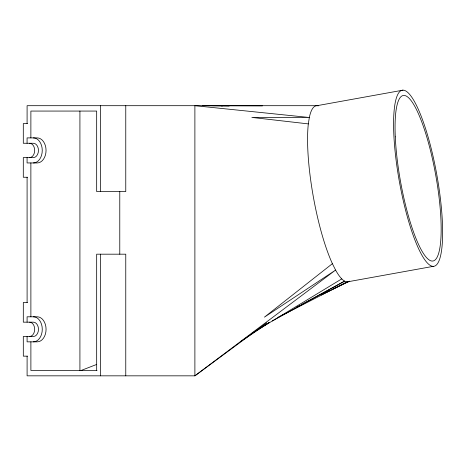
<?xml version="1.0" encoding="UTF-8"?>
<svg xmlns="http://www.w3.org/2000/svg" width="466" height="466" viewBox="0 0 466 466"><rect width="100%" height="100%" fill="white"/><g stroke="black" fill="none" stroke-linecap="round" stroke-linejoin="round"><path stroke-width="0.7" d="M27.092 336.481L27.092 341.846L37.216 341.846A12.524 8.854 -90 0 0 46.07 329.322A12.524 8.854 -90 0 0 37.216 316.798L27.092 316.798L27.092 322.169M27.075 157.578L27.075 162.943L37.198 162.943A12.524 8.854 -90 0 0 46.052 150.419A12.524 8.854 -90 0 0 37.198 137.895L27.075 137.895L27.075 143.266M27.092 123.583L27.098 105.695L316.962 105.695L402.974 90.165M27.104 356.158L27.098 375.835L194.887 375.835L266.68 322.845M30.873 137.895L30.89 111.065L96.672 111.065L96.672 191.567L125.768 191.567L125.768 105.695M349.116 281.452A89.449 19.03 79.8 0 1 335.596 270.076L332.392 263.674A89.449 19.03 79.8 0 1 308.329 123.898L309.331 117.496A89.449 19.03 79.8 0 1 318.255 105.887M332.392 263.674L264.443 317.136L335.596 270.076L194.887 375.835L194.887 105.695L309.331 117.496L251.861 117.42L308.329 123.898M240.462 341.642L242.885 340.029M244.097 339.219L269.517 322.274L260.838 327.581M252.991 332.683L255.479 331.175M256.009 330.848L341.776 278.878M272.29 320.987L344.642 281.126L301.176 304.729M296.061 307.508L299.894 305.428M278.196 317.311L279.483 316.647M280.777 315.983L347.292 281.878L433.304 266.348A89.449 19.03 79.8 0 0 427.287 134.208A89.449 19.03 79.8 0 0 393.822 134.208A89.449 19.03 79.8 0 0 433.304 266.348M326.427 292.141L329.689 290.539M332.945 288.932L347.292 281.878M321.08 295.025L349.686 281.126M81.119 370.47L96.66 364.447M27.517 123.583L23.3 123.583L23.3 143.266L33.401 143.266A7.159 5.062 90 0 1 38.462 150.419A7.159 5.062 90 0 1 33.401 157.578L23.3 157.578L23.3 177.255L27.517 177.255M27.535 302.486L23.317 302.486L23.3 322.169L33.418 322.169A7.159 5.062 90 0 1 38.48 329.322A7.159 5.062 90 0 1 33.418 336.481L23.3 336.481L23.317 356.158L27.535 356.158M97.044 370.47L30.89 370.47L30.89 341.846M202.669 105.695L262.422 105.887M207.853 105.695L229.144 106.015M220.82 105.695L222.23 106.015M125.768 375.835L125.768 254.186L96.672 254.186L96.672 370.47M119.779 191.567L119.779 254.186M100.47 105.695L100.47 191.567M100.47 254.186L100.47 375.835M79.919 111.065L79.919 370.47M30.873 162.943L30.89 316.798M27.092 177.255L27.104 302.486M29.626 143.266A7.159 5.062 -90 0 1 34.688 150.419A7.159 5.062 -90 0 1 29.626 157.578M29.626 322.169A7.159 5.062 90 0 1 34.688 329.322A7.159 5.062 90 0 1 29.626 336.481M33.401 137.895A12.524 8.854 90 0 1 42.255 150.419A12.524 8.854 90 0 1 33.401 162.943M33.418 316.798A12.524 8.854 90 0 1 42.272 329.322A12.524 8.854 90 0 1 33.418 341.846M395.279 136.853A84.084 17.889 79.8 0 0 432.396 261.059A84.084 17.889 79.8 0 0 426.74 136.853A84.084 17.889 79.8 0 0 395.279 136.853"/></g></svg>
